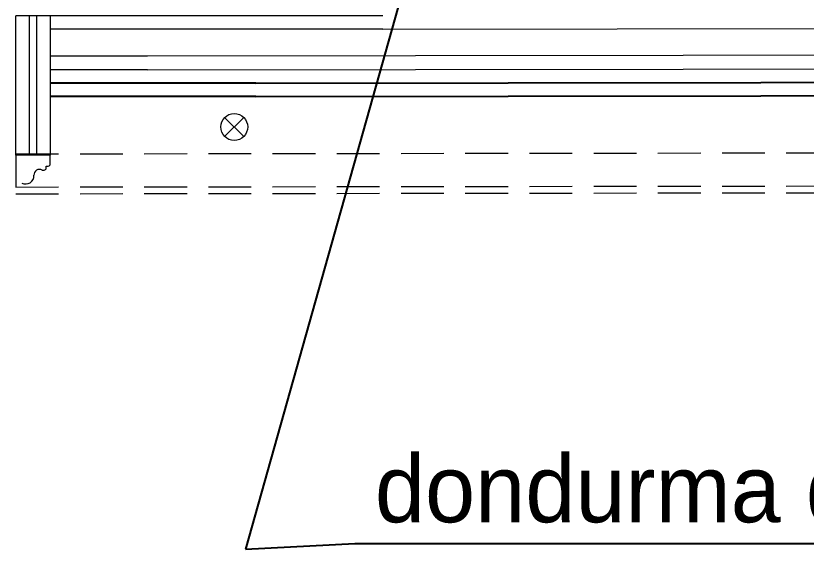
# Model space of a CAD drawing. Header units: millimetres. Extents: x 4980 to 19099, y 3891 to 5773.
# Drawn here: x 6643 to 6760.2, y 4875.2 to 4954.4 of the extents above; entities that cross this region are included whole.
import ezdxf

# ---------------------------------------------------------------- set-up
doc = ezdxf.new("R2010")
doc.units = ezdxf.units.MM
doc.linetypes.add('DASHED2', pattern=[9.525, 6.35, -3.175])
doc.layers.add('02_01 Thekeneinbauten_Stift_Nr__94', color=7, linetype='Continuous', lineweight=20, true_color=0x007e00)
doc.layers.add('no3_ahsap kesit on', color=40, linetype='Continuous', lineweight=20)
doc.layers.add('no3_tefriş ön kalın', color=200, linetype='Continuous', lineweight=25)
doc.styles.get("Standard").update_dxf_attribs({"font": 'stylu.ttf', "height": 10})
doc.dimstyles.new('ISO-25', dxfattribs={"dimtxt": 2.5, "dimasz": 5, "dimexe": 1.25, "dimexo": 0.625, "dimtad": 1, "dimdec": 0, "dimtxsty": 'Standard', "dimblk": 'ARCHTICK', "dimcen": 2.5, "dimclrd": 256, "dimclre": 256, "dimclrt": 256, "dimadec": 0, "dimazin": 0, "dimtfac": 1, "dimtdec": 0, "dimtmove": 0, "dimatfit": 3, "dimldrblk": 'ARCHTICK', "dimfxl": 1, "dimlwd": -1, "dimlwe": -1, "dimarcsym": 0})

msp = doc.modelspace()

# ---------------------------------------------------------------- linework, layer by layer
at = {"layer": '02_01 Thekeneinbauten_Stift_Nr__94', "linetype": 'Continuous'}
for p, q in [((6676.79, 4939.29, -0.53), (6673.96, 4936.46, -0.53)), ((6676.79, 4936.46, -0.53), (6673.96, 4939.29, -0.53))]:
    msp.add_line(p, q, dxfattribs=at)
msp.add_circle((6675.38, 4937.87, -0.53), 2, dxfattribs=at)
at = {"layer": 'no3_ahsap kesit on', "linetype": 'Continuous', "elevation": -0.53}
for points in [[(6697.43, 4954.36), (6642.98, 4954.36)], [(6644.98, 4954.36), (6644.98, 4933.66), (6642.98, 4933.66), (6642.98, 4954.36)], [(6648.09, 4954.36), (6648.09, 4933.66), (6646.09, 4933.66), (6646.09, 4954.36)], [(6697.43, 4952.36), (6940.69, 4952.71)], [(6697.43, 4952.36), (6648.09, 4952.36)], [(6662.52, 4948.36), (6648.09, 4948.36)], [(6940.69, 4948.71), (6662.52, 4948.36)], [(6662.52, 4946.36), (6648.09, 4946.36)], [(6662.52, 4946.36), (6940.69, 4946.71)]]:
    msp.add_lwpolyline(points, dxfattribs=at)
at = {"layer": 'no3_ahsap kesit on', "linetype": 'DASHED2', "elevation": -0.53}
for points in [[(6642.98, 4933.87), (6945.8, 4934.26)], [(6642.98, 4928.95), (6945.8, 4929.34)], [(6642.98, 4927.95), (6945.8, 4928.34)]]:
    msp.add_lwpolyline(points, dxfattribs=at)
at = {"layer": 'no3_ahsap kesit on', "elevation": -0.53}
msp.add_lwpolyline([(6646.89, 4931.46), (6647.19, 4931.46, 0.414214), (6647.49, 4931.76), (6647.49, 4932.06), (6647.79, 4932.06, 0.414214), (6648.09, 4932.36), (6648.09, 4933.66), (6642.98, 4933.66), (6642.98, 4928.95)], format="xyb", dxfattribs=at)
at = {"layer": 'no3_ahsap kesit on'}
for centre, radius, start, end in [((6646.49, 4930.75, -0.05), 0.818, 60.8286, 183.9867), ((6644.46, 4930.62, -0.05), 1.22, 241.659, 3.2473)]:
    msp.add_arc(centre, radius, start, end, dxfattribs=at)
at = {"layer": 'no3_tefriş ön kalın', "linetype": 'Continuous', "elevation": -0.53}
for points in [[(6678.57, 4944.36), (6940.69, 4944.71)], [(6678.57, 4944.36), (6648.09, 4944.36)], [(6678.57, 4942.36), (6648.09, 4942.36)], [(6678.57, 4942.36), (6940.69, 4942.71)]]:
    msp.add_lwpolyline(points, dxfattribs=at)

# ---------------------------------------------------------------- texts
at = {"insert": (6696.25, 4879.06), "char_height": 10, "attachment_point": 7}
msp.add_mtext('dondurma dolabı', dxfattribs=at)

# ---------------------------------------------------------------- leaders
at = {"annotation_type": 0, "has_hookline": 1, "hookline_direction": 0, "text_width": 105.35}
msp.add_leader([(6703.71, 4969.9), (6677.05, 4875.21), (6693.25, 4876.06)], dimstyle='ISO-25', override={"dimtxt": 10, "dimasz": 10, "dimgap": 3, "dimcen": 5, "dimldrblk": 'ClosedBlank', "dimfxl": 0, "dimtfillclr": 256}, dxfattribs=at)

doc.saveas('drawing.dxf')
